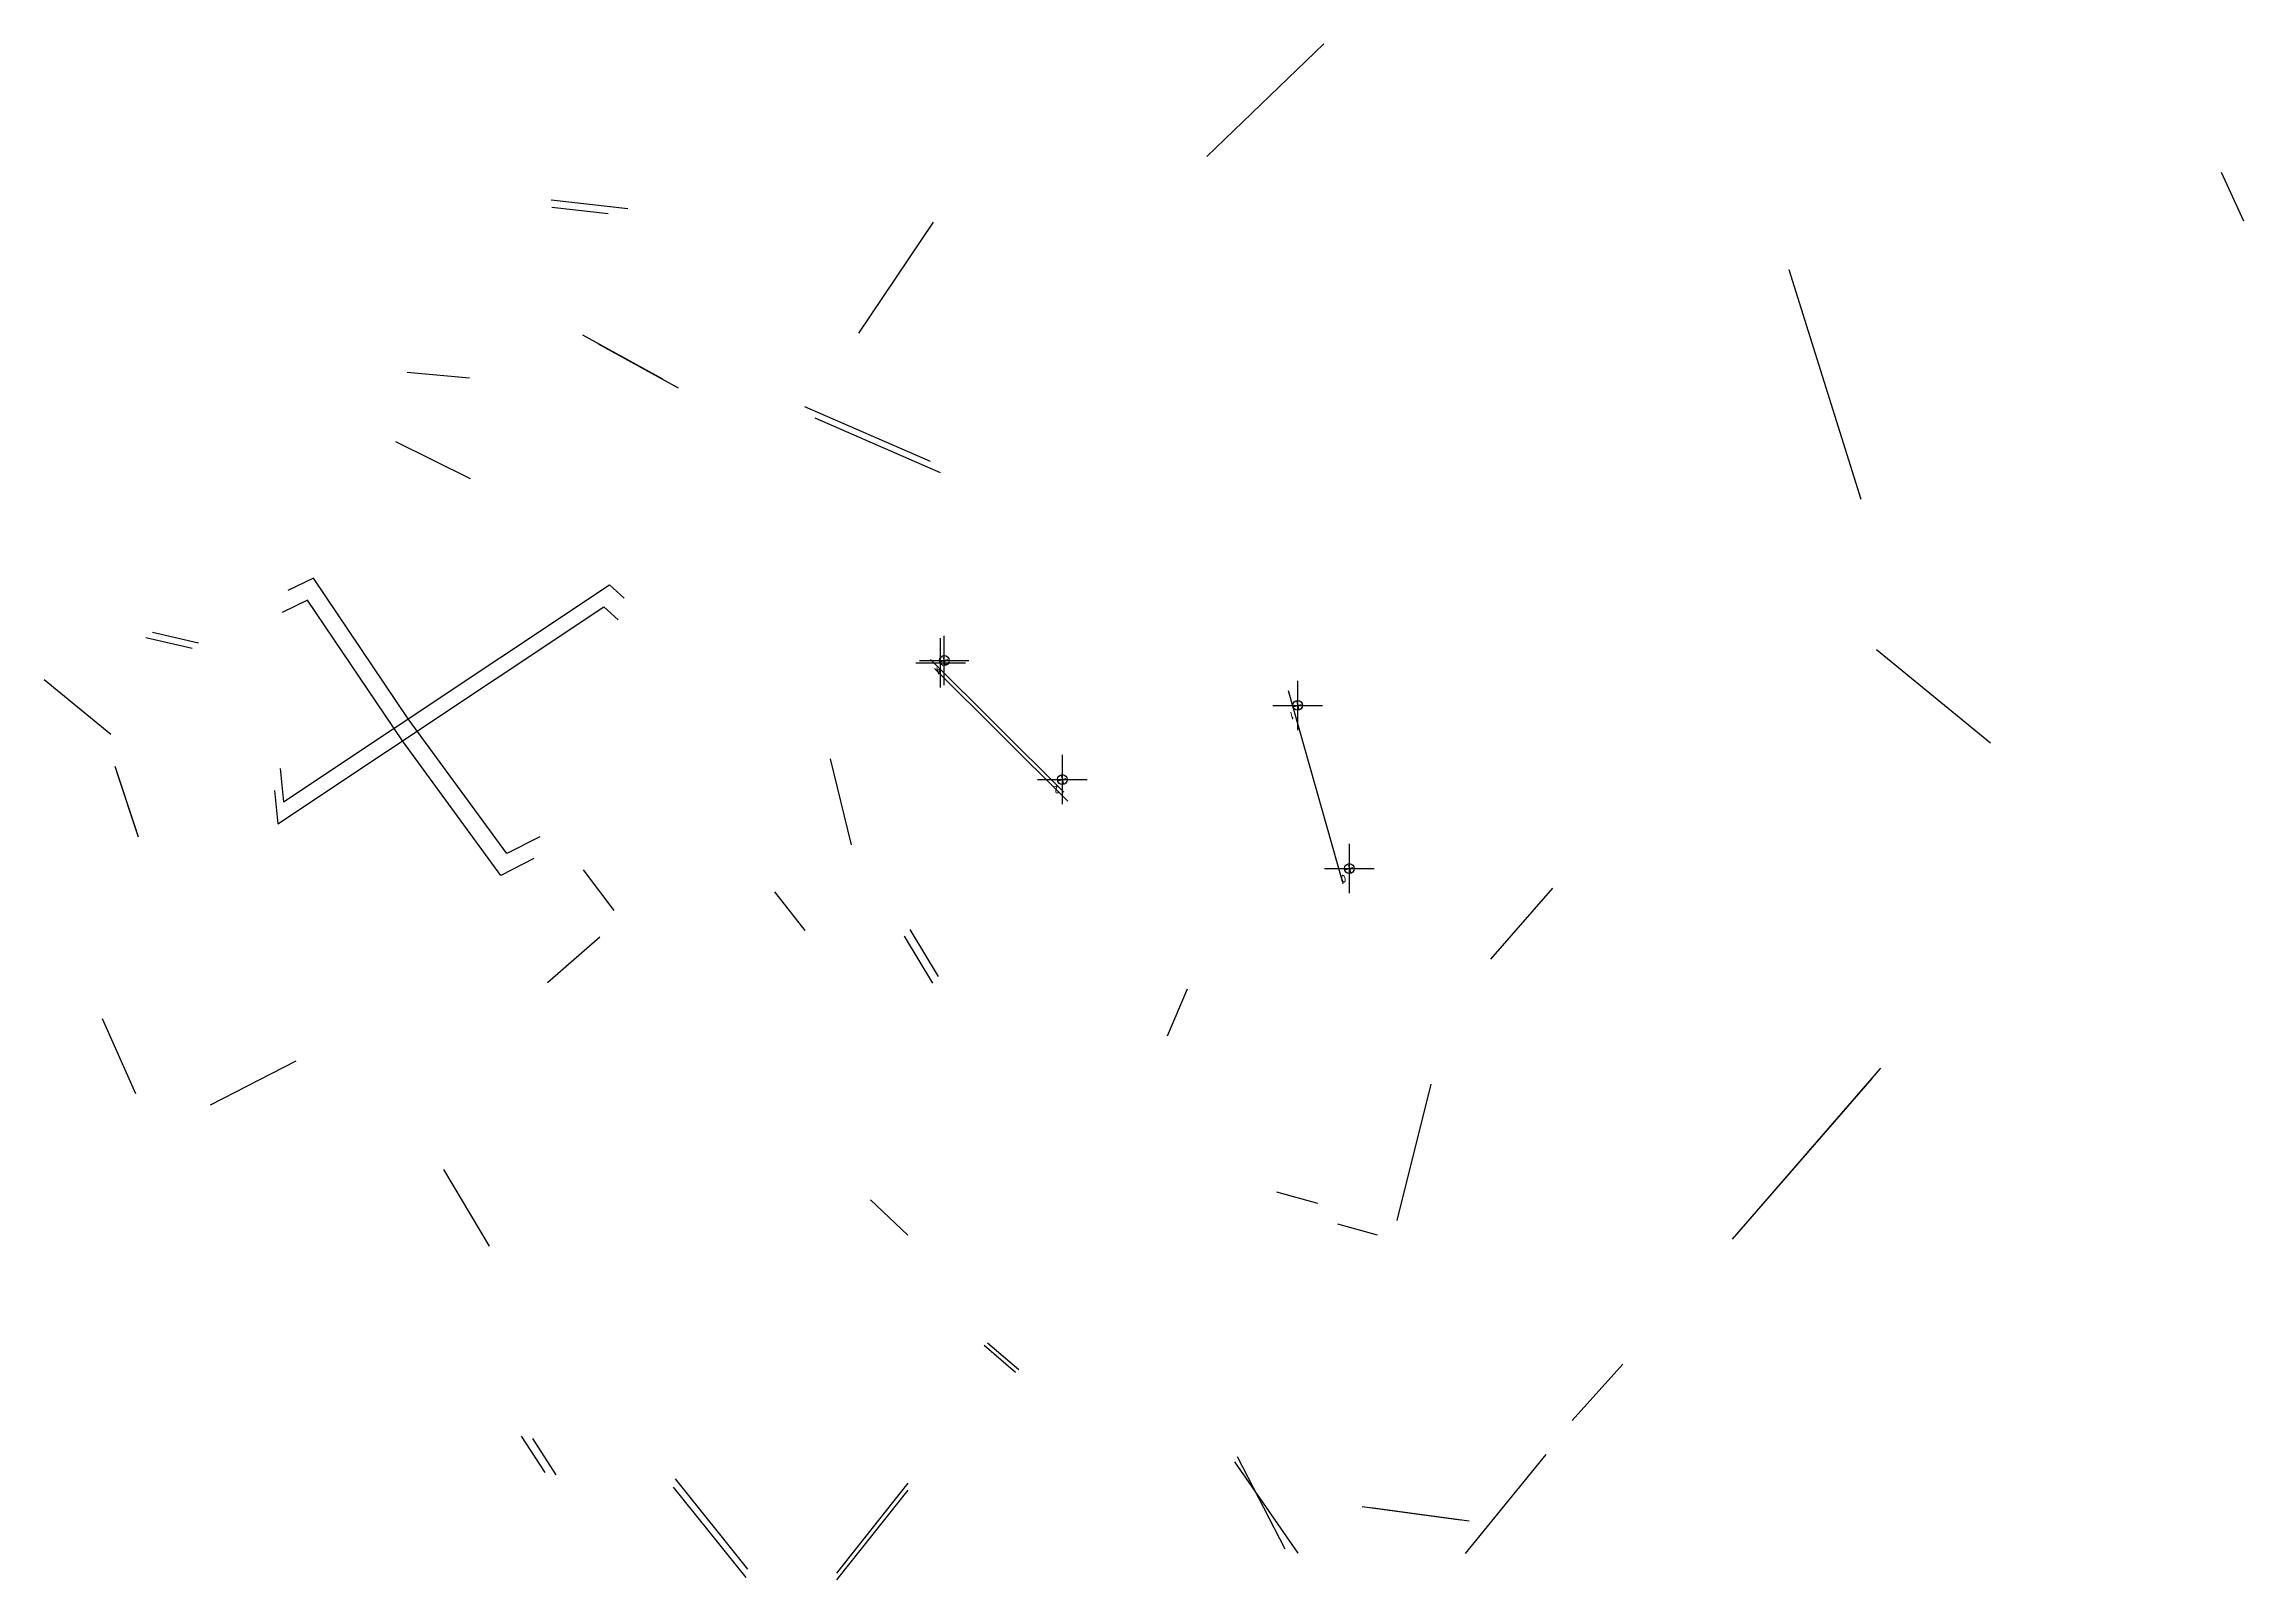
# Model space of a CAD drawing. Header units: metres. Extents: x 4462695 to 4462796, y 5794005 to 5794153.
# Drawn here: x 4462740.58 to 4462762.85, y 5794034.98 to 5794050.53 of the extents above; entities that cross this region are included whole.
import ezdxf
from ezdxf.enums import TextEntityAlignment as Align

# ---------------------------------------------------------------- set-up
doc = ezdxf.new("R2010")
doc.units = ezdxf.units.M
doc.header["$PDMODE"] = 2
doc.header["$PDSIZE"] = 0.25
doc.layers.add('Profile', color=5, linetype='Continuous')
doc.layers.add('Profilzeichennägel', color=200, linetype='Continuous')
doc.styles.add('ROMANS', font='ROMANS.shx', dxfattribs={"width": 0.75})

# ---------------------------------------------------------------- blocks, each defined once
blk = doc.blocks.new('MESSPUNKT')
for p, q in [((0.04, 0), (-0.04, 0)), ((0, -0.04), (0, 0.04))]:
    blk.add_line(p, q)
blk.add_circle((0, 0), 0.05)
at = {"style": 'ROMANS', "width": 0.75, "flags": 1}
for tag, p in [('STANDPUNKT', (-0.06, -0.05)), ('MESSWERT', (-0.06, 0.05)), ('KOORDINATEN', (-0.06, -0.15))]:
    blk.add_attdef(tag, text='', height=0.07, dxfattribs=at).set_placement(p, align=Align.RIGHT)
at = {"style": 'ROMANS', "width": 0.75}
for tag, p in [('NUMMER', (0.06, 0.05)), ('INFO', (0.06, -0.15))]:
    blk.add_attdef(tag, p, '', height=0.07, dxfattribs=at)

msp = doc.modelspace()

# ---------------------------------------------------------------- linework, layer by layer
at = {"layer": 'Profile'}
for points in [[(4462752.353, 5794049.394, 52.467), (4462753.538, 5794050.535, 52.466)], [(4462752.353, 5794049.394, 52.467), (4462753.538, 5794050.535, 52.466)], [(4462762.85, 5794048.742, 52.336), (4462762.621, 5794049.233, 52.33)], [(4462762.85, 5794048.742, 52.336), (4462762.621, 5794049.233, 52.33)], [(4462746.493, 5794048.866, 52.44), (4462745.716, 5794048.952, 52.448)], [(4462746.292, 5794048.816, 52.44), (4462745.722, 5794048.879, 52.448)], [(4462749.582, 5794048.732, 52.418), (4462748.825, 5794047.608, 52.458)], [(4462749.582, 5794048.732, 52.418), (4462748.825, 5794047.608, 52.458)], [(4462758.976, 5794045.923, 52.402), (4462758.248, 5794048.249, 52.415)], [(4462758.976, 5794045.923, 52.402), (4462758.248, 5794048.249, 52.415)], [(4462746.847, 5794047.14, 52.472), (4462746.035, 5794047.586, 52.491)], [(4462747.006, 5794047.051, 52.472), (4462746.194, 5794047.497, 52.491)], [(4462744.89, 5794047.151, 52.485), (4462744.26, 5794047.209, 52.458)], [(4462744.89, 5794047.151, 52.485), (4462744.26, 5794047.209, 52.458)], [(4462749.554, 5794046.309, 52.507), (4462748.285, 5794046.862, 52.508)], [(4462749.658, 5794046.193, 52.507), (4462748.388, 5794046.747, 52.508)], [(4462744.9, 5794046.134, 52.455), (4462744.144, 5794046.507, 52.483)], [(4462744.9, 5794046.134, 52.455), (4462744.144, 5794046.507, 52.483)], [(4462742.974, 5794043.201, 52.475), (4462743.008, 5794042.863, 52.464), (4462746.306, 5794045.058, 52.499), (4462746.454, 5794044.926, 52.468)], [(4462745.6, 5794042.51, 52.465), (4462745.267, 5794042.339, 52.473), (4462744.269, 5794043.702, 52.461), (4462743.309, 5794045.127, 52.439), (4462743.052, 5794045.002, 52.418)], [(4462742.916, 5794042.979, 52.475), (4462742.95, 5794042.641, 52.464), (4462746.248, 5794044.836, 52.499), (4462746.395, 5794044.704, 52.468)], [(4462745.542, 5794042.288, 52.465), (4462745.208, 5794042.117, 52.473), (4462744.21, 5794043.48, 52.461), (4462743.251, 5794044.905, 52.439), (4462742.993, 5794044.78, 52.418)], [(4462742.081, 5794044.415, 52.446), (4462741.614, 5794044.522, 52.438)], [(4462742.148, 5794044.47, 52.446), (4462741.681, 5794044.576, 52.438)], [(4462760.284, 5794043.458, 52.379), (4462759.132, 5794044.4, 52.385)], [(4462760.284, 5794043.458, 52.379), (4462759.132, 5794044.4, 52.385)], [(4462750.905, 5794042.96, 52.532), (4462749.556, 5794044.304, 52.497)], [(4462750.946, 5794042.869, 52.532), (4462749.597, 5794044.212, 52.497)], [(4462741.258, 5794043.544, 52.413), (4462740.583, 5794044.098, 52.449)], [(4462741.258, 5794043.544, 52.413), (4462740.583, 5794044.098, 52.449)], [(4462753.732, 5794042.032, 52.487), (4462753.18, 5794043.988, 52.489)], [(4462753.732, 5794042.032, 52.487), (4462753.18, 5794043.988, 52.489)], [(4462748.755, 5794042.429, 52.509), (4462748.542, 5794043.297, 52.507)], [(4462748.755, 5794042.429, 52.509), (4462748.542, 5794043.297, 52.507)], [(4462741.52, 5794042.569, 52.405), (4462741.304, 5794043.22, 52.402)], [(4462741.539, 5794042.505, 52.405), (4462741.323, 5794043.156, 52.402)], [(4462746.354, 5794041.763, 52.444), (4462746.042, 5794042.174, 52.447)], [(4462746.354, 5794041.763, 52.444), (4462746.042, 5794042.174, 52.447)], [(4462748.288, 5794041.56, 52.417), (4462747.979, 5794041.951, 52.392)], [(4462748.288, 5794041.56, 52.417), (4462747.979, 5794041.951, 52.392)], [(4462755.85, 5794041.988, 52.485), (4462755.222, 5794041.269, 52.497)], [(4462755.85, 5794041.988, 52.485), (4462755.222, 5794041.269, 52.497)], [(4462749.579, 5794041.027, 52.441), (4462749.291, 5794041.502, 52.445)], [(4462749.637, 5794041.095, 52.441), (4462749.349, 5794041.57, 52.445)], [(4462746.21, 5794041.491, 52.435), (4462745.68, 5794041.029, 52.457)], [(4462746.21, 5794041.491, 52.435), (4462745.68, 5794041.029, 52.457)], [(4462751.955, 5794040.494, 52.51), (4462752.156, 5794040.968, 52.502)], [(4462751.955, 5794040.494, 52.51), (4462752.156, 5794040.968, 52.502)], [(4462741.17, 5794040.67, 52.411), (4462741.51, 5794039.911, 52.442)], [(4462741.17, 5794040.67, 52.411), (4462741.51, 5794039.911, 52.442)], [(4462743.133, 5794040.238, 52.439), (4462742.263, 5794039.792, 52.418)], [(4462743.133, 5794040.238, 52.439), (4462742.263, 5794039.792, 52.418)], [(4462757.674, 5794038.434, 52.497), (4462759.176, 5794040.168, 52.521)], [(4462754.62, 5794040.004, 52.485), (4462754.275, 5794038.624, 52.506)], [(4462754.62, 5794040.004, 52.485), (4462754.275, 5794038.624, 52.506)], [(4462757.674, 5794038.434, 52.497), (4462759.086, 5794040.062, 52.521)], [(4462745.091, 5794038.366, 52.467), (4462744.63, 5794039.142, 52.474)], [(4462745.091, 5794038.366, 52.467), (4462744.63, 5794039.142, 52.474)], [(4462749.327, 5794038.476, 52.464), (4462748.948, 5794038.832, 52.446)], [(4462749.327, 5794038.476, 52.464), (4462748.948, 5794038.832, 52.446)], [(4462753.475, 5794038.795, 52.502), (4462753.062, 5794038.912, 52.514)], [(4462753.475, 5794038.795, 52.502), (4462753.062, 5794038.912, 52.514)], [(4462754.079, 5794038.476, 52.514), (4462753.677, 5794038.588, 52.506)], [(4462754.079, 5794038.476, 52.514), (4462753.677, 5794038.588, 52.506)], [(4462750.417, 5794037.087, 52.473), (4462750.1, 5794037.36, 52.467)], [(4462750.451, 5794037.111, 52.473), (4462750.134, 5794037.384, 52.467)], [(4462756.563, 5794037.171, 52.497), (4462756.05, 5794036.598, 52.544)], [(4462756.563, 5794037.171, 52.497), (4462756.05, 5794036.598, 52.544)], [(4462745.656, 5794036.074, 52.422), (4462745.416, 5794036.44, 52.408)], [(4462745.768, 5794036.051, 52.422), (4462745.529, 5794036.416, 52.408)], [(4462753.276, 5794035.258, 52.449), (4462752.635, 5794036.18, 52.486)], [(4462753.144, 5794035.297, 52.449), (4462752.663, 5794036.233, 52.455)], [(4462754.969, 5794035.254, 52.515), (4462755.788, 5794036.255, 52.497)], [(4462754.969, 5794035.254, 52.515), (4462755.788, 5794036.255, 52.497)], [(4462747.708, 5794035.094, 52.494), (4462746.974, 5794036.009, 52.474)], [(4462748.609, 5794035.055, 52.528), (4462749.329, 5794035.965, 52.484)], [(4462747.688, 5794035.01, 52.494), (4462746.954, 5794035.924, 52.474)], [(4462748.609, 5794034.985, 52.528), (4462749.329, 5794035.895, 52.484)], [(4462754.921, 5794035.592, 52.562), (4462753.926, 5794035.727, 52.529)], [(4462755.006, 5794035.581, 52.562), (4462754.011, 5794035.717, 52.529)]]:
    msp.add_polyline3d(points, dxfattribs=at)
at = {"layer": 'Profilzeichennägel'}
for p in [(4462749.658, 5794044.271, 52.263), (4462749.658, 5794044.271, 52.263), (4462749.695, 5794044.293, 52.247), (4462749.695, 5794044.293, 52.247), (4462753.272, 5794043.839, 51.924), (4462753.272, 5794043.839, 51.924), (4462750.89, 5794043.088, 52.237), (4462750.89, 5794043.088, 52.237), (4462753.795, 5794042.187, 51.975), (4462753.795, 5794042.187, 51.975)]:
    msp.add_point(p, dxfattribs=at)

# ---------------------------------------------------------------- block references
ref = msp.add_blockref('MESSPUNKT', (4462749.695, 5794044.293, 52.247), dxfattribs=dict(at, rotation=194.2283887535801))
ref.add_attrib('NUMMER', '4', (4462749.649, 5794044.23, 52.247), dxfattribs={"layer": '0', "color": 0, "height": 0.07, "rotation": 194.2284, "style": 'ROMANS', "width": 0.75})
ref = msp.add_blockref('MESSPUNKT', (4462749.695, 5794044.293, 52.247), dxfattribs=dict(at, rotation=194.2283887535801))
ref.add_attrib('NUMMER', '4', (4462749.649, 5794044.23, 52.247), dxfattribs={"layer": '0', "color": 0, "height": 0.07, "rotation": 194.2284, "style": 'ROMANS', "width": 0.75})
ref = msp.add_blockref('MESSPUNKT', (4462753.272, 5794043.839, 51.924), dxfattribs=dict(at, rotation=194.2283887535801))
ref.add_attrib('NUMMER', '1', (4462753.226, 5794043.775, 51.924), dxfattribs={"layer": '0', "color": 0, "height": 0.07, "rotation": 194.2284, "style": 'ROMANS', "width": 0.75})
ref = msp.add_blockref('MESSPUNKT', (4462753.272, 5794043.839, 51.924), dxfattribs=dict(at, rotation=194.2283887535801))
ref.add_attrib('NUMMER', '1', (4462753.226, 5794043.775, 51.924), dxfattribs={"layer": '0', "color": 0, "height": 0.07, "rotation": 194.2284, "style": 'ROMANS', "width": 0.75})
ref = msp.add_blockref('MESSPUNKT', (4462750.89, 5794043.088, 52.237), dxfattribs=dict(at, rotation=194.2283887535801))
ref.add_attrib('NUMMER', '2', (4462750.845, 5794043.025, 52.237), dxfattribs={"layer": '0', "color": 0, "height": 0.07, "rotation": 194.2284, "style": 'ROMANS', "width": 0.75})
ref = msp.add_blockref('MESSPUNKT', (4462750.89, 5794043.088, 52.237), dxfattribs=dict(at, rotation=194.2283887535801))
ref.add_attrib('NUMMER', '2', (4462750.845, 5794043.025, 52.237), dxfattribs={"layer": '0', "color": 0, "height": 0.07, "rotation": 194.2284, "style": 'ROMANS', "width": 0.75})
ref = msp.add_blockref('MESSPUNKT', (4462753.795, 5794042.187, 51.975), dxfattribs=dict(at, rotation=194.2283887535801))
ref.add_attrib('NUMMER', '0', (4462753.749, 5794042.124, 51.975), dxfattribs={"layer": '0', "color": 0, "height": 0.07, "rotation": 194.2284, "style": 'ROMANS', "width": 0.75})
ref = msp.add_blockref('MESSPUNKT', (4462753.795, 5794042.187, 51.975), dxfattribs=dict(at, rotation=194.2283887535801))
ref.add_attrib('NUMMER', '0', (4462753.749, 5794042.124, 51.975), dxfattribs={"layer": '0', "color": 0, "height": 0.07, "rotation": 194.2284, "style": 'ROMANS', "width": 0.75})

doc.saveas('drawing.dxf')
